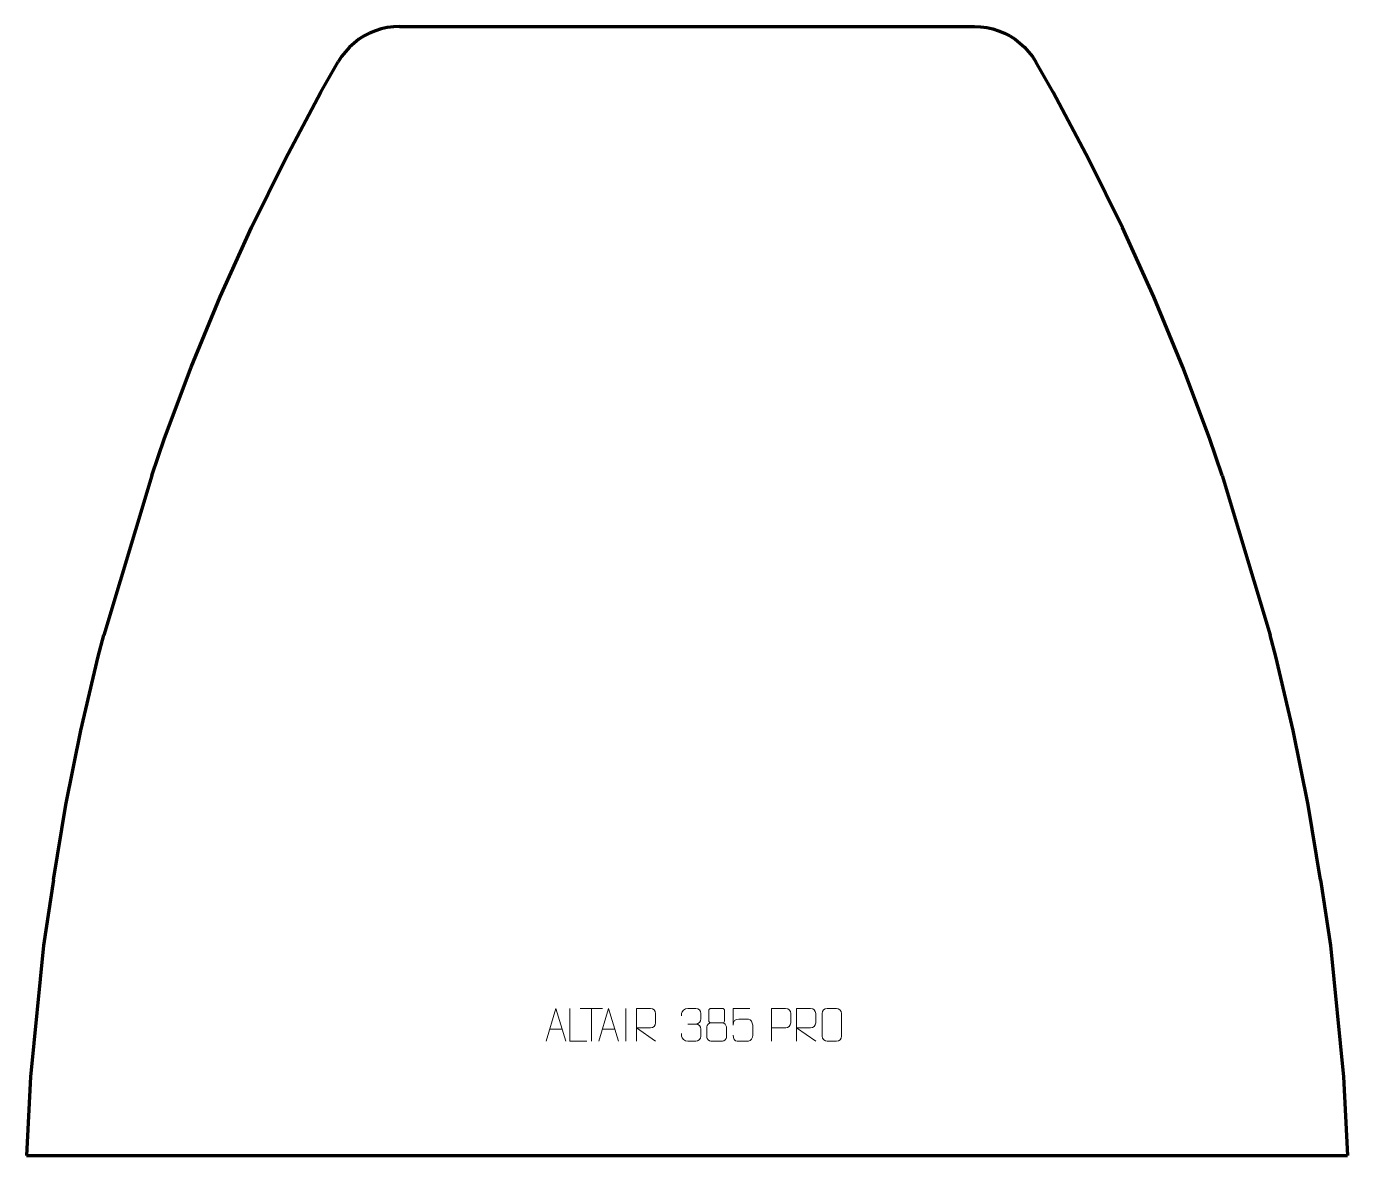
# Model space of a CAD drawing. Header units: millimetres. Extents: x -503 to 503, y -430 to 430.
import ezdxf

# ---------------------------------------------------------------- set-up
doc = ezdxf.new("R2010")
doc.units = ezdxf.units.MM
doc.header["$MEASUREMENT"] = 0
doc.layers.add('layer 1', color=7, linetype='Continuous')

msp = doc.modelspace()

# ---------------------------------------------------------------- linework, layer by layer
at = {"layer": 'layer 1', "color": 242, "lineweight": 106}
for points in [[(-245.816, 422.7668), (-245.816, 422.7668), (-249.779, 420.2362), (-249.779, 420.2362)], [(-241.6452, 424.9421), (-241.6452, 424.9421), (-245.816, 422.7668), (-245.816, 422.7668)], [(-237.3016, 426.7449), (-237.3016, 426.7449), (-241.6452, 424.9421), (-241.6452, 424.9421)], [(-232.8172, 428.1601), (-232.8172, 428.1601), (-237.3016, 426.7449), (-237.3016, 426.7449)], [(-228.2279, 429.1801), (-228.2279, 429.1801), (-232.8172, 428.1601), (-232.8172, 428.1601)], [(-223.5638, 429.7935), (-223.5638, 429.7935), (-228.2279, 429.1801), (-228.2279, 429.1801)], [(-218.8672, 429.9997), (-218.8672, 429.9997), (-223.5638, 429.7935), (-223.5638, 429.7935)], [(-218.8672, 429.9997), (-218.8672, 429.9997), (218.8672, 429.9997), (218.8672, 429.9997)], [(218.8672, 429.9997), (218.8672, 429.9997), (223.566, 429.7935), (223.566, 429.7935)], [(223.566, 429.7935), (223.566, 429.7935), (228.2279, 429.1801), (228.2279, 429.1801)], [(228.2279, 429.1801), (228.2279, 429.1801), (232.8194, 428.1601), (232.8194, 428.1601)], [(232.8194, 428.1601), (232.8194, 428.1601), (237.3016, 426.7449), (237.3016, 426.7449)], [(237.3016, 426.7449), (237.3016, 426.7449), (241.6468, 424.9421), (241.6468, 424.9421)], [(241.6468, 424.9421), (241.6468, 424.9421), (245.816, 422.7668), (245.816, 422.7668)], [(245.816, 422.7668), (245.816, 422.7668), (249.779, 420.2362), (249.779, 420.2362)], [(-256.9697, 414.1895), (-256.9697, 414.1895), (-260.1423, 410.717), (-260.1423, 410.717)], [(-253.5076, 417.3691), (-253.5076, 417.3691), (-256.9697, 414.1895), (-256.9697, 414.1895)], [(-249.779, 420.2362), (-249.779, 420.2362), (-253.5076, 417.3691), (-253.5076, 417.3691)], [(249.779, 420.2362), (249.779, 420.2362), (253.5076, 417.3691), (253.5076, 417.3691)], [(253.5076, 417.3691), (253.5076, 417.3691), (256.9719, 414.1895), (256.9719, 414.1895)], [(256.9719, 414.1895), (256.9719, 414.1895), (260.1423, 410.717), (260.1423, 410.717)], [(-278.8592, 379.8167), (-278.8592, 379.8167), (-265.5205, 403.0109), (-265.5205, 403.0109)], [(-262.9997, 406.9815), (-262.9997, 406.9815), (-265.5205, 403.0109), (-265.5205, 403.0109)], [(-260.1423, 410.717), (-260.1423, 410.717), (-262.9997, 406.9815), (-262.9997, 406.9815)], [(260.1423, 410.717), (260.1423, 410.717), (263.0014, 406.9815), (263.0014, 406.9815)], [(263.0014, 406.9815), (263.0014, 406.9815), (265.5205, 403.0109), (265.5205, 403.0109)], [(278.8614, 379.8167), (278.8614, 379.8167), (265.5205, 403.0109), (265.5205, 403.0109)], [(-306.0776, 328.7251), (-306.0776, 328.7251), (-278.8592, 379.8167), (-278.8592, 379.8167)], [(306.0776, 328.7251), (306.0776, 328.7251), (278.8614, 379.8167), (278.8614, 379.8167)], [(-331.6242, 276.7777), (-331.6242, 276.7777), (-306.0776, 328.7251), (-306.0776, 328.7251)], [(331.6242, 276.7777), (331.6242, 276.7777), (306.0776, 328.7251), (306.0776, 328.7251)], [(-355.4713, 224.0279), (-355.4713, 224.0279), (-331.6242, 276.7777), (-331.6242, 276.7777)], [(355.4735, 224.0279), (355.4735, 224.0279), (331.6242, 276.7777), (331.6242, 276.7777)], [(-377.5974, 170.5331), (-377.5974, 170.5331), (-355.4713, 224.0279), (-355.4713, 224.0279)], [(377.5974, 170.5331), (377.5974, 170.5331), (355.4735, 224.0279), (355.4735, 224.0279)], [(-397.9764, 116.3475), (-397.9764, 116.3475), (-377.5974, 170.5331), (-377.5974, 170.5331)], [(397.9764, 116.3475), (397.9764, 116.3475), (377.5974, 170.5331), (377.5974, 170.5331)], [(-407.5964, 88.0123), (-407.5964, 88.0123), (-397.9764, 116.3475), (-397.9764, 116.3475)], [(407.5964, 88.0123), (407.5964, 88.0123), (397.9764, 116.3475), (397.9764, 116.3475)], [(-407.5964, 88.0123), (-407.5964, 88.0123), (-444.1197, -33.7328), (-444.1197, -33.7328)], [(407.5964, 88.0123), (407.5964, 88.0123), (444.1197, -33.7328), (444.1197, -33.7328)], [(-448.4264, -49.7684), (-448.4264, -49.7684), (-444.1197, -33.7328), (-444.1197, -33.7328)], [(448.4264, -49.7684), (448.4264, -49.7684), (444.1197, -33.7328), (444.1197, -33.7328)], [(-461.6217, -106.1336), (-461.6217, -106.1336), (-448.4264, -49.7684), (-448.4264, -49.7684)], [(461.6239, -106.1336), (461.6239, -106.1336), (448.4264, -49.7684), (448.4264, -49.7684)], [(-472.9839, -162.8978), (-472.9839, -162.8978), (-461.6217, -106.1336), (-461.6217, -106.1336)], [(472.986, -162.8978), (472.986, -162.8978), (461.6239, -106.1336), (461.6239, -106.1336)], [(-482.4993, -220.0004), (-482.4993, -220.0004), (-472.9839, -162.8978), (-472.9839, -162.8978)], [(482.4988, -220.0004), (482.4988, -220.0004), (472.986, -162.8978), (472.986, -162.8978)], [(-482.4993, -220.0004), (-482.4993, -220.0004), (-489.9992, -269.9994), (-489.9992, -269.9994)], [(482.4988, -220.0004), (482.4988, -220.0004), (489.9992, -269.9994), (489.9992, -269.9994)], [(-489.9992, -269.9994), (-489.9992, -269.9994), (-499.9998, -369.9985), (-499.9998, -369.9985)], [(489.9992, -269.9994), (489.9992, -269.9994), (499.9998, -369.9985), (499.9998, -369.9985)], [(-499.9998, -369.9985), (-499.9998, -369.9985), (-503.0002, -429.9997), (-503.0002, -429.9997)], [(499.9998, -369.9985), (499.9998, -369.9985), (503.0002, -429.9997), (503.0002, -429.9997)], [(-503.0002, -429.9997), (-503.0002, -429.9997), (503.0002, -429.9997), (503.0002, -429.9997)]]:
    msp.add_open_spline(points, degree=3, dxfattribs=at)
at = {"layer": 'layer 1', "color": 250, "lineweight": 9}
for points, knots in [([(-107.1308, -342.8773), (-107.1308, -342.8773), (-99.7598, -317.9237), (-99.7598, -317.9237), (-99.7598, -317.9237), (-99.7598, -317.9237), (-92.1899, -342.8773), (-92.1899, -342.8773)], [0, 0, 0, 0, 0.333333333, 0.333333333, 0.333333333, 0.333333333, 1, 1, 1, 1]), ([(-76.3142, -342.8774), (-76.3142, -342.8774), (-89.2633, -342.8774), (-89.2633, -342.8774), (-89.2633, -342.8774), (-89.2633, -342.8774), (-89.2633, -317.9237), (-89.2633, -317.9237)], [0, 0, 0, 0, 0.333333333, 0.333333333, 0.333333333, 0.333333333, 1, 1, 1, 1]), ([(-67.1308, -342.8773), (-67.1308, -342.8773), (-59.7598, -317.9237), (-59.7598, -317.9237), (-59.7598, -317.9237), (-59.7598, -317.9237), (-52.1899, -342.8773), (-52.1899, -342.8773)], [0, 0, 0, 0, 0.333333333, 0.333333333, 0.333333333, 0.333333333, 1, 1, 1, 1]), ([(-38.5338, -342.8773), (-38.5338, -342.8773), (-38.5338, -317.9237), (-38.5338, -317.9237), (-38.5338, -317.9237), (-34.939, -317.9237), (-31.3435, -317.9237), (-27.7483, -317.9237), (-27.7483, -317.9237), (-25.423, -317.9615), (-23.8657, -319.4515), (-23.8698, -321.8179), (-23.8698, -321.8179), (-23.8702, -323.8534), (-23.8702, -326.9128), (-23.8698, -328.9488), (-23.8698, -328.9488), (-23.8763, -330.8243), (-25.6886, -332.7661), (-27.6981, -332.7852), (-27.6981, -332.7852), (-27.6981, -332.7852), (-38.5338, -332.7852), (-38.5338, -332.7852), (-38.5338, -332.7852), (-38.5338, -332.7852), (-23.8791, -342.8773), (-23.8791, -342.8773)], [0, 0, 0, 0, 0.125, 0.125, 0.125, 0.125, 0.25, 0.25, 0.25, 0.25, 0.375, 0.375, 0.375, 0.375, 0.5, 0.5, 0.5, 0.5, 0.625, 0.625, 0.625, 0.625, 0.75, 0.75, 0.75, 0.75, 1, 1, 1, 1]), ([(-4.1533, -323.6081), (-4.1533, -323.6081), (-4.1533, -321.7509), (-4.1533, -321.7509), (-4.1533, -321.7509), (-4.1676, -320.009), (-1.5031, -317.8909), (0.556, -317.9136), (0.556, -317.9136), (2.6201, -317.9136), (4.6841, -317.9136), (6.7478, -317.9136), (6.7478, -317.9136), (8.9423, -317.9047), (10.5406, -319.7516), (10.585, -321.6637), (10.585, -321.6637), (10.5846, -323.0988), (10.5846, -324.5339), (10.585, -325.9694), (10.585, -325.9694), (10.5364, -327.6229), (8.9338, -329.8529), (6.7355, -329.8429), (6.7355, -329.8429), (8.9392, -329.8541), (10.5472, -331.6573), (10.6012, -333.7168), (10.6012, -333.7168), (10.6008, -335.5015), (10.6008, -337.2862), (10.6012, -339.0713), (10.6012, -339.0713), (10.6113, -341.1327), (8.5564, -342.8958), (6.7355, -342.8877), (6.7355, -342.8877), (4.6702, -342.8874), (2.605, -342.8874), (0.5394, -342.8877), (0.5394, -342.8877), (-1.6292, -342.8762), (-4.1602, -340.476), (-4.1788, -339.0142), (-4.1788, -339.0142), (-4.1788, -339.0142), (-4.1788, -337.1056), (-4.1788, -337.1056)], [0, 0, 0, 0, 0.076923077, 0.076923077, 0.076923077, 0.076923077, 0.153846154, 0.153846154, 0.153846154, 0.153846154, 0.230769231, 0.230769231, 0.230769231, 0.230769231, 0.307692308, 0.307692308, 0.307692308, 0.307692308, 0.384615385, 0.384615385, 0.384615385, 0.384615385, 0.461538462, 0.461538462, 0.461538462, 0.461538462, 0.538461538, 0.538461538, 0.538461538, 0.538461538, 0.615384615, 0.615384615, 0.615384615, 0.615384615, 0.692307692, 0.692307692, 0.692307692, 0.692307692, 0.769230769, 0.769230769, 0.769230769, 0.769230769, 0.846153846, 0.846153846, 0.846153846, 0.846153846, 1, 1, 1, 1]), ([(16.603, -319.3897), (16.603, -321.6026), (16.603, -325.285), (16.603, -327.4983), (16.603, -327.4983), (16.618, -328.0057), (17.4254, -328.9371), (18.1255, -328.9359), (18.1255, -328.9359), (21.0954, -328.9357), (24.0656, -329.0206), (27.036, -329.0209), (27.036, -329.0209), (27.8331, -329.0167), (28.5538, -328.2264), (28.5512, -327.5057), (28.5512, -327.5057), (28.5509, -325.2897), (28.5509, -321.605), (28.5512, -319.3897), (28.5512, -319.3897), (28.5327, -318.6789), (27.9213, -317.9185), (27.0874, -317.9259), (27.0874, -317.9259), (24.0703, -317.9262), (21.0534, -317.9262), (18.0368, -317.9259), (18.0368, -317.9259), (17.4104, -317.9183), (16.5863, -318.6293), (16.603, -319.3897)], [0, 0, 0, 0, 0.111111111, 0.111111111, 0.111111111, 0.111111111, 0.222222222, 0.222222222, 0.222222222, 0.222222222, 0.333333333, 0.333333333, 0.333333333, 0.333333333, 0.444444444, 0.444444444, 0.444444444, 0.444444444, 0.555555556, 0.555555556, 0.555555556, 0.555555556, 0.666666667, 0.666666667, 0.666666667, 0.666666667, 0.777777778, 0.777777778, 0.777777778, 0.777777778, 1, 1, 1, 1]), ([(47.9505, -317.9458), (47.9505, -317.9458), (35.0988, -317.9458), (35.0988, -317.9458), (35.0988, -317.9458), (35.0991, -322.1764), (35.0991, -326.4073), (35.0988, -330.6384), (35.0988, -330.6384), (35.0985, -327.3284), (36.7295, -326.2566), (39.5415, -326.1961), (39.5415, -326.1961), (41.9811, -326.1958), (44.4206, -326.1958), (46.8598, -326.1961), (46.8598, -326.1961), (48.5096, -326.1893), (49.9845, -328.5698), (50.013, -330.6384), (50.013, -330.6384), (50.0127, -333.2258), (50.0127, -335.8134), (50.013, -338.4011), (50.013, -338.4011), (50.0592, -340.3605), (48.5598, -342.7968), (46.9339, -342.8553), (46.9339, -342.8553), (44.9774, -342.855), (40.0824, -342.855), (38.1254, -342.8553), (38.1254, -342.8553), (36.2799, -342.8641), (35.1728, -340.8993), (35.152, -338.3481)], [0, 0, 0, 0, 0.1, 0.1, 0.1, 0.1, 0.2, 0.2, 0.2, 0.2, 0.3, 0.3, 0.3, 0.3, 0.4, 0.4, 0.4, 0.4, 0.5, 0.5, 0.5, 0.5, 0.6, 0.6, 0.6, 0.6, 0.7, 0.7, 0.7, 0.7, 0.8, 0.8, 0.8, 0.8, 1, 1, 1, 1]), ([(64.3225, -342.8774), (64.3225, -342.8774), (64.3225, -317.9237), (64.3225, -317.9237), (64.3225, -317.9237), (67.9175, -317.9237), (71.5128, -317.9237), (75.1082, -317.9237), (75.1082, -317.9237), (77.4334, -317.9617), (78.9908, -319.4518), (78.9866, -321.8179), (78.9866, -321.8179), (78.9862, -323.8535), (78.9862, -326.9129), (78.9866, -328.9489), (78.9866, -328.9489), (78.9801, -330.8243), (77.1679, -332.7661), (75.1583, -332.7853), (75.1583, -332.7853), (75.1583, -332.7853), (64.3225, -332.7853), (64.3225, -332.7853)], [0, 0, 0, 0, 0.142857143, 0.142857143, 0.142857143, 0.142857143, 0.285714286, 0.285714286, 0.285714286, 0.285714286, 0.428571429, 0.428571429, 0.428571429, 0.428571429, 0.571428571, 0.571428571, 0.571428571, 0.571428571, 0.714285714, 0.714285714, 0.714285714, 0.714285714, 1, 1, 1, 1]), ([(83.3225, -342.8773), (83.3225, -342.8773), (83.3225, -317.9237), (83.3225, -317.9237), (83.3225, -317.9237), (86.9173, -317.9237), (90.5128, -317.9237), (94.108, -317.9237), (94.108, -317.9237), (96.4333, -317.9615), (97.9906, -319.4515), (97.9865, -321.8179), (97.9865, -321.8179), (97.9861, -323.8534), (97.9861, -326.9128), (97.9865, -328.9488), (97.9865, -328.9488), (97.98, -330.8243), (96.1677, -332.7661), (94.1582, -332.7852), (94.1582, -332.7852), (94.1582, -332.7852), (83.3225, -332.7852), (83.3225, -332.7852), (83.3225, -332.7852), (83.3225, -332.7852), (97.9772, -342.8773), (97.9772, -342.8773)], [0, 0, 0, 0, 0.125, 0.125, 0.125, 0.125, 0.25, 0.25, 0.25, 0.25, 0.375, 0.375, 0.375, 0.375, 0.5, 0.5, 0.5, 0.5, 0.625, 0.625, 0.625, 0.625, 0.75, 0.75, 0.75, 0.75, 1, 1, 1, 1]), ([(106.8029, -317.9241), (109.1286, -317.9241), (111.4547, -317.9241), (113.7808, -317.9241), (113.7808, -317.9241), (115.7274, -317.8884), (117.7188, -319.3801), (117.7455, -321.8177), (117.7455, -321.8177), (117.7451, -327.5646), (117.7451, -333.3119), (117.7455, -339.0596), (117.7455, -339.0596), (117.6057, -341.383), (115.9285, -342.8626), (113.7808, -342.8734), (113.7808, -342.8734), (111.4489, -342.873), (109.117, -342.873), (106.7855, -342.8734), (106.7855, -342.8734), (104.8605, -342.9788), (102.8884, -341.0943), (102.8996, -339.077), (102.8996, -339.077), (102.8999, -333.3069), (102.8999, -327.5372), (102.8996, -321.7679), (102.8996, -321.7679), (102.9038, -319.6298), (104.6505, -317.9106), (106.8029, -317.9241)], [0, 0, 0, 0, 0.111111111, 0.111111111, 0.111111111, 0.111111111, 0.222222222, 0.222222222, 0.222222222, 0.222222222, 0.333333333, 0.333333333, 0.333333333, 0.333333333, 0.444444444, 0.444444444, 0.444444444, 0.444444444, 0.555555556, 0.555555556, 0.555555556, 0.555555556, 0.666666667, 0.666666667, 0.666666667, 0.666666667, 0.777777778, 0.777777778, 0.777777778, 0.777777778, 1, 1, 1, 1]), ([(15.1442, -331.9079), (15.1442, -335.0786), (15.1442, -336.7808), (15.1442, -339.9522), (15.1442, -339.9522), (15.1357, -341.1741), (16.8336, -342.8668), (18.0862, -342.8753), (18.0862, -342.8753), (21.0693, -342.875), (24.0526, -342.875), (27.036, -342.8753), (27.036, -342.8753), (28.3593, -342.8636), (29.9797, -341.242), (29.9686, -339.9428), (29.9686, -339.9428), (29.9683, -336.7746), (29.9683, -335.0758), (29.9686, -331.9079), (29.9686, -331.9079), (29.8989, -330.5275), (28.3211, -328.9489), (27.0157, -328.955), (27.0157, -328.955), (24.0391, -328.9553), (21.0625, -328.9553), (18.0862, -328.955), (18.0862, -328.955), (17.0067, -328.9486), (15.1604, -330.5275), (15.1442, -331.9079)], [0, 0, 0, 0, 0.111111111, 0.111111111, 0.111111111, 0.111111111, 0.222222222, 0.222222222, 0.222222222, 0.222222222, 0.333333333, 0.333333333, 0.333333333, 0.333333333, 0.444444444, 0.444444444, 0.444444444, 0.444444444, 0.555555556, 0.555555556, 0.555555556, 0.555555556, 0.666666667, 0.666666667, 0.666666667, 0.666666667, 0.777777778, 0.777777778, 0.777777778, 0.777777778, 1, 1, 1, 1])]:
    msp.add_open_spline(points, degree=3, knots=knots, dxfattribs=at)
for points in [[(-81.2823, -317.9473), (-81.2823, -317.9473), (-64.2951, -317.9473), (-64.2951, -317.9473)], [(-72.7885, -342.8773), (-72.7885, -342.8773), (-72.7885, -317.9237), (-72.7885, -317.9237)], [(-46.6603, -317.9135), (-46.6603, -317.9135), (-46.6603, -342.8875), (-46.6603, -342.8875)], [(0.5564, -329.8533), (0.5564, -329.8533), (6.7528, -329.8533), (6.7528, -329.8533)], [(-104.4082, -333.6279), (-104.4082, -333.6279), (-94.9125, -333.6279), (-94.9125, -333.6279)], [(-64.4082, -333.6279), (-64.4082, -333.6279), (-54.9125, -333.6279), (-54.9125, -333.6279)]]:
    msp.add_open_spline(points, degree=3, dxfattribs=at)

doc.saveas('drawing.dxf')
